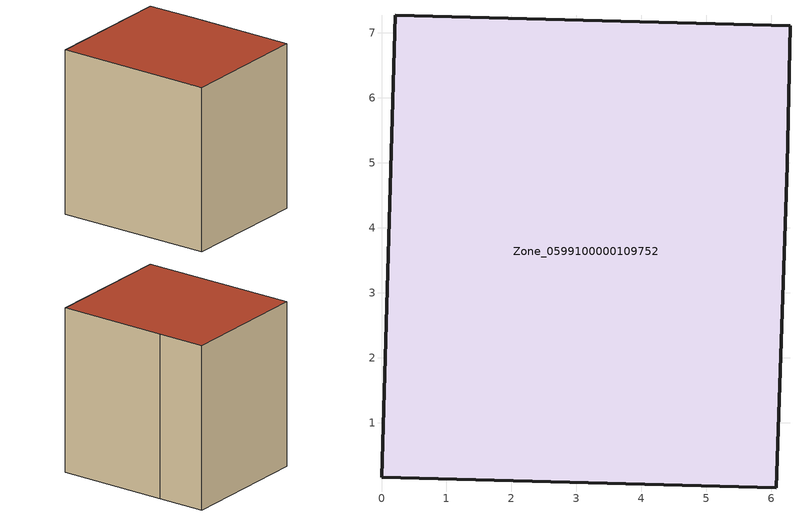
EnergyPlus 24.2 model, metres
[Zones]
Zone_0599100000109752
 floor ground (C_G): 6.08,0 0,0.16 0.21,7.27 6.29,7.11 6.25,4.96 z0
 wall outside (C_F): 6.29,7.11 0.21,7.27 0,0.16 6.08,0 6.25,4.96 6.29,7.11 z0:7.45
 roof outside (C_R): 0.21,7.27 0,0.16 6.08,0 6.25,4.96 6.29,7.11 z7.45
[BUILDING]
Pand.0599100000109752: North Axis=0; Terrain=City; Loads Convergence Tolerance Value=0.04; Temperature Convergence Tolerance Value=0.4; Solar Distribution=FullExterior; Maximum Number of Warmup Days=25; Minimum Number of Warmup Days=1
[Site:Location]
Rotterdam.The.Hague.AP_ZH_NLD Design_Conditions: Latitude=51.96; Longitude=4.45; Time Zone=1; Elevation=-4.5
[SITE:GROUNDTEMPERATURE:BUILDINGSURFACE]
18, 18, 18, 18, 18, 18, 18, 18, 18, 18, 18, 18
[MATERIAL] Thermal Absorptance=0.9; Solar Absorptance=0.7; Visible Absorptance=0.7
Name | Roughness | Thickness | Conductivity | Density | Specific Heat
G.TC.1946-1964 | MediumSmooth | 0.15 | 1 | 540 | 1210
F.TC.1946-1964 | Rough | 0.3 | 0.857143 | 1920 | 840
R.TC.1946-1964 | MediumRough | 0.2 | 0.235294 | 1500 | 1000
[CONSTRUCTION]
C_G: G.TC.1946-1964
C_F: F.TC.1946-1964
C_R: R.TC.1946-1964
[ZONE]
Zone_0599100000109752: Type=1; Multiplier=1; Ceiling Height=Autocalculate; Volume=Autocalculate; Floor Area=autocalculate; Part of Total Floor Area=Yes
[ZONEINFILTRATION:DESIGNFLOWRATE]
Infil_Zone_0599100000109752: Zone or ZoneList or Space or SpaceList=Zone_0599100000109752; Schedule=AlwaysOn; Design Flow Rate Calculation Method=Flow/Area; Flow Rate per Floor Area=0.003; Constant Term Coefficient=1; Temperature Term Coefficient=0; Velocity Term Coefficient=0; Velocity Squared Term Coefficient=0
[HVACTEMPLATE:ZONE:IDEALLOADSAIRSYSTEM]
Zone_0599100000109752: Maximum Heating Supply Air Temperature=50; Minimum Cooling Supply Air Temperature=13; Maximum Heating Supply Air Humidity Ratio=0.0156; Minimum Cooling Supply Air Humidity Ratio=0.0077; Heating Limit=NoLimit; Cooling Limit=NoLimit; Dehumidification Control Type=ConstantSensibleHeatRatio; Cooling Sensible Heat Ratio=0.7; Dehumidification Setpoint=60; Humidification Control Type=None; Humidification Setpoint=30; Outdoor Air Method=None; Outdoor Air Flow Rate per Person=0.00944; Outdoor Air Flow Rate per Zone Floor Area=0; Outdoor Air Flow Rate per Zone=0; Demand Controlled Ventilation Type=None; Outdoor Air Economizer Type=NoEconomizer; Heat Recovery Type=None; Sensible Heat Recovery Effectiveness=0.7; Latent Heat Recovery Effectiveness=0.65
[ZONECONTROL:THERMOSTAT]
ThermostatControl_Zone_0599100000109752: Zone or ZoneList=Zone_0599100000109752; Control Type Schedule=DualSetpointControlType; Control 1=Thermostat_Zone_0599100000109752; Temperature Difference Between Cutout And Setpoint=0
[THERMOSTATSETPOINT:DUALSETPOINT]
Thermostat_Zone_0599100000109752: Heating Setpoint Temperature Schedule=HeatingSetpoint_Zone_0599100000109752; Cooling Setpoint Temperature Schedule=CoolingSetpoint_Zone_0599100000109752
[SCHEDULE:COMPACT]
HeatingSetpoint_Zone_0599100000109752: Through: 12/31, For: AllDays, Until: 24:00, 21
CoolingSetpoint_Zone_0599100000109752: Through: 12/31, For: AllDays, Until: 24:00, 24
DualSetpointControlType: Through: 12/31, For: AllDays, Until: 24:00, 4
AlwaysOn: Through: 12/31, For: AllDays, Until: 24:00, 1
